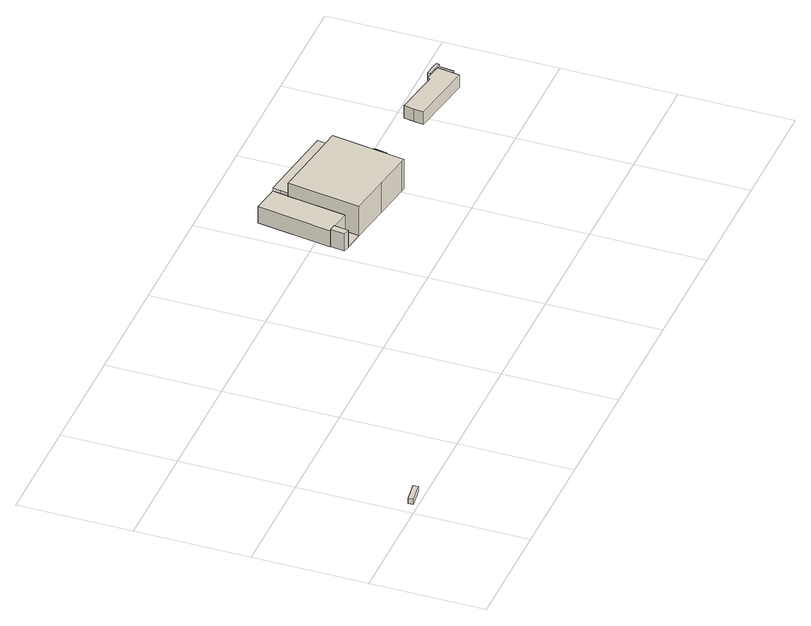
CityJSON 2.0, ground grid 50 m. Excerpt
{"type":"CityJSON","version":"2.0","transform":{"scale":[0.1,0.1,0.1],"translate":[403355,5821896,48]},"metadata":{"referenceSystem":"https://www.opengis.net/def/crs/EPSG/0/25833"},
"CityObjects":{
"building1":{"type":"Building","attributes":{"Gemeindeschluessel":"11000010","BezugspunktDach":"2200","function":"31001_2000","measuredHeight":2.58,"storeysAboveGround":1},"address":[{"country":"Germany","locality":"Berlin","thoroughfareNumber":"99 (4)","thoroughfareName":"Eisenacher Straße"}],"geometry":[{"type":"Solid","lod":"1","boundaries":[[[[0,1,2,3]],[[4,5,6,7]],[[4,7,3,2]],[[5,4,2,1]],[[6,5,1,0]],[[7,6,0,3]]]]}]},
"building2":{"type":"Building","attributes":{"Gemeindeschluessel":"11000010","BezugspunktDach":"2200","function":"51009_1610","measuredHeight":8.91,"storeysAboveGround":0},"address":[{"country":"Germany","locality":"Berlin"}],"geometry":[{"type":"Solid","lod":"1","boundaries":[[[[8,9,10,11,12]],[[13,14,15,16,17]],[[13,17,12,11]],[[14,13,11,10]],[[15,14,10,9]],[[16,15,9,8]],[[17,16,8,12]]]]}]},
"building3":{"type":"Building","attributes":{"name":"Tropenhaus","Gemeindeschluessel":"11000010","function":"31001_2741"},"address":[{"country":"Germany","locality":"Berlin","thoroughfareNumber":"99 (1)","thoroughfareName":"Eisenacher Straße"}],"children":["building3-1","building3-2","building3-3","building3-4"]},
"building3-1":{"type":"BuildingPart","attributes":{"BezugspunktDach":"2200","measuredHeight":15.64,"storeysAboveGround":4},"parents":["building3"],"geometry":[{"type":"MultiSurface","lod":"1","boundaries":[[[18,19,20,21,22,23,24,25]],[[26,27,28,29,30,31,32,33]],[[34,35,36,37,33,25,24]],[[38,33,39]],[[40,41,26,24,23]],[[42,40,27,23,22]],[[43,44,42,22,21]],[[30,29,21,20]],[[31,30,20,19]],[[32,31,19,18]],[[33,32,18,25]],[[26,38,39,35,34]],[[39,33,37,36]],[[27,26,41,40]],[[28,27,40,42]],[[29,28,42,44,43]]]}]},
"building3-2":{"type":"BuildingPart","attributes":{"BezugspunktDach":"2200","measuredHeight":7.97,"storeysAboveGround":4},"parents":["building3"],"geometry":[{"type":"MultiSurface","lod":"1","boundaries":[[[35,45,46,47]],[[48,49,39,50]],[[48,50,47,46]],[[49,48,46,45]],[[50,51,15,36,39,35,47]],[[39,38,26,34,35]],[[52,53,34,54,26]],[[49,45,53,52]],[[39,36,15,51]]]}]},
"building3-3":{"type":"BuildingPart","attributes":{"BezugspunktDach":"2200","measuredHeight":10,"storeysAboveGround":4},"parents":["building3"],"geometry":[{"type":"MultiSurface","lod":"1","boundaries":[[[44,55,56,57,41]],[[52,49,58,29,26]],[[53,34,26,41,57]],[[58,49,56,55]],[[29,58,55,44]],[[52,26,34,53]],[[49,52,53,45]],[[41,26,27,40]],[[28,42,40,59,27]],[[29,44,42,28]]]}]},
"building3-4":{"type":"BuildingPart","attributes":{"BezugspunktDach":"2200","measuredHeight":0.251,"storeysAboveGround":4},"parents":["building3"],"geometry":[{"type":"Solid","lod":"1","boundaries":[[[[37,36,15,16]],[[51,39,33,60]],[[51,60,16,15]],[[60,33,37,16]],[[15,36,39,51]],[[33,39,36,37]]]]}]},
"building4":{"type":"Building","attributes":{"Gemeindeschluessel":"11000010","BezugspunktDach":"2200","function":"31001_2000","measuredHeight":4.63,"storeysAboveGround":1},"address":[{"country":"Germany","locality":"Berlin","thoroughfareNumber":"99 (6)","thoroughfareName":"Eisenacher Straße"}],"geometry":[{"type":"Solid","lod":"1","boundaries":[[[[61,62,63,64,65,66,67,68,69,70,71]],[[72,73,74,75,76,77,78,79,80,81,82]],[[72,82,71,70]],[[73,72,70,69]],[[74,73,69,68]],[[75,74,68,67]],[[76,75,67,66]],[[77,76,66,65]],[[78,77,65,64]],[[79,78,64,63]],[[80,79,63,62]],[[81,80,62,61]],[[82,81,61,71]]]]}]},
"building5":{"type":"Building","attributes":{"Gemeindeschluessel":"11000010","function":"31001_2000"},"address":[{"country":"Germany","locality":"Berlin","thoroughfareNumber":"99 (2)","thoroughfareName":"Eisenacher Straße"}],"children":["building5-1","building5-2","building5-3"]},
"building5-1":{"type":"BuildingPart","attributes":{"BezugspunktDach":"2200","measuredHeight":6.83,"storeysAboveGround":1},"parents":["building5"],"geometry":[{"type":"MultiSurface","lod":"1","boundaries":[[[83,84,85,86,87,88,89,90,91,92]],[[93,94,95,96,97,98,99,100,101,102]],[[93,102,92,91]],[[94,93,91,90]],[[95,94,90,89]],[[96,95,89,88]],[[97,96,88,87]],[[103,104,86,85]],[[100,105,103,99,85,84]],[[101,100,84,83]],[[102,101,83,92]],[[98,106,107,86]],[[87,107,106,97]],[[99,98,104,103]],[[99,103,105,100,108]]]}]},
"building5-2":{"type":"BuildingPart","attributes":{"BezugspunktDach":"2200","measuredHeight":5.79,"storeysAboveGround":1},"parents":["building5"],"geometry":[{"type":"MultiSurface","lod":"1","boundaries":[[[109,110,104,105]],[[98,111,112,100]],[[112,111,110,109]],[[100,112,109,105]],[[98,99,103,104]],[[100,105,103,99]],[[111,98,104,110]]]}]},
"building5-3":{"type":"BuildingPart","attributes":{"BezugspunktDach":"2200","measuredHeight":7.55,"storeysAboveGround":1},"parents":["building5"],"geometry":[{"type":"MultiSurface","lod":"1","boundaries":[[[113,114,115,116,117,118]],[[119,120,121,111,106,97]],[[119,97,118,117]],[[120,119,117,116]],[[121,120,116,115]],[[111,121,115,114]],[[107,86,98,106,111,98,104,110,114,113]],[[87,107,106,113,118]],[[106,98,86,107]],[[110,104,98,111]],[[122,97,123,106,107,87]]]}]}
},
"vertices":[
[10,2,71],[98,14,71],[96,37,71],[7,24,71],[96,37,45],[98,14,45],[10,2,45],[7,24,45],
[1543,854,121],[1553,918,121],[1538,920,121],[1523,922,121],[1514,859,121],[1523,922,37],[1538,920,37],[1553,918,37],[1543,854,37],[1514,859,37],
[1812,813,180],[1974,788,180],[1992,785,180],[2041,1107,180],[1861,1134,180],[1700,1158,180],[1681,1161,180],[1632,841,180],[1681,1161,35],[1700,1158,35],[1861,1134,35],[2041,1107,35],[1992,785,35],[1974,788,35],[1812,813,35],[1632,841,35],[1681,1161,115],[1642,904,115],[1642,904,37],[1632,841,37],[1674,1114,35],[1642,904,35],[1700,1158,131],[1681,1161,131],[1861,1134,131],[2041,1107,103],[2041,1107,131],
[1692,1230,115],[1573,1249,115],[1523,922,115],[1573,1249,35],[1692,1230,35],[1523,922,35],[1553,918,35],[1686,1196,35],[1686,1196,115],[1681,1161,41],
[2052,1175,131],[1692,1230,131],[1686,1196,131],[2052,1175,35],[1700,1158,104],
[1543,854,35],
[2162,921,59],[2169,972,59],[2168,979,59],[2166,985,59],[2163,990,59],[2159,996,59],[2154,1000,59],[2149,1004,59],[2143,1007,59],[2094,1014,59],[2080,933,59],[2094,1014,12],[2143,1007,12],[2149,1004,12],[2154,1000,12],[2159,996,12],[2163,990,12],[2166,985,12],[2168,979,12],[2169,972,12],[2162,921,12],[2080,933,12],
[2742,831,67],[2747,865,67],[2755,917,67],[2756,929,67],[2703,939,67],[2678,943,67],[2677,931,67],[2473,965,67],[2466,921,67],[2459,877,67],[2466,921,5],[2473,965,5],[2677,931,5],[2678,943,5],[2703,939,5],[2756,929,5],[2755,917,5],[2747,865,5],[2742,831,5],[2459,877,5],[2755,917,63],[2756,929,63],[2747,865,63],[2738,933,5],[2738,933,67],[2748,867,5],
[2763,863,63],[2772,927,63],[2772,927,5],[2763,863,5],
[2738,933,72],[2772,927,72],[2775,942,72],[2739,948,72],[2704,953,72],[2703,939,72],[2704,953,5],[2739,948,5],[2775,942,5],[2703,939,19],[2708,938,5]
]}
